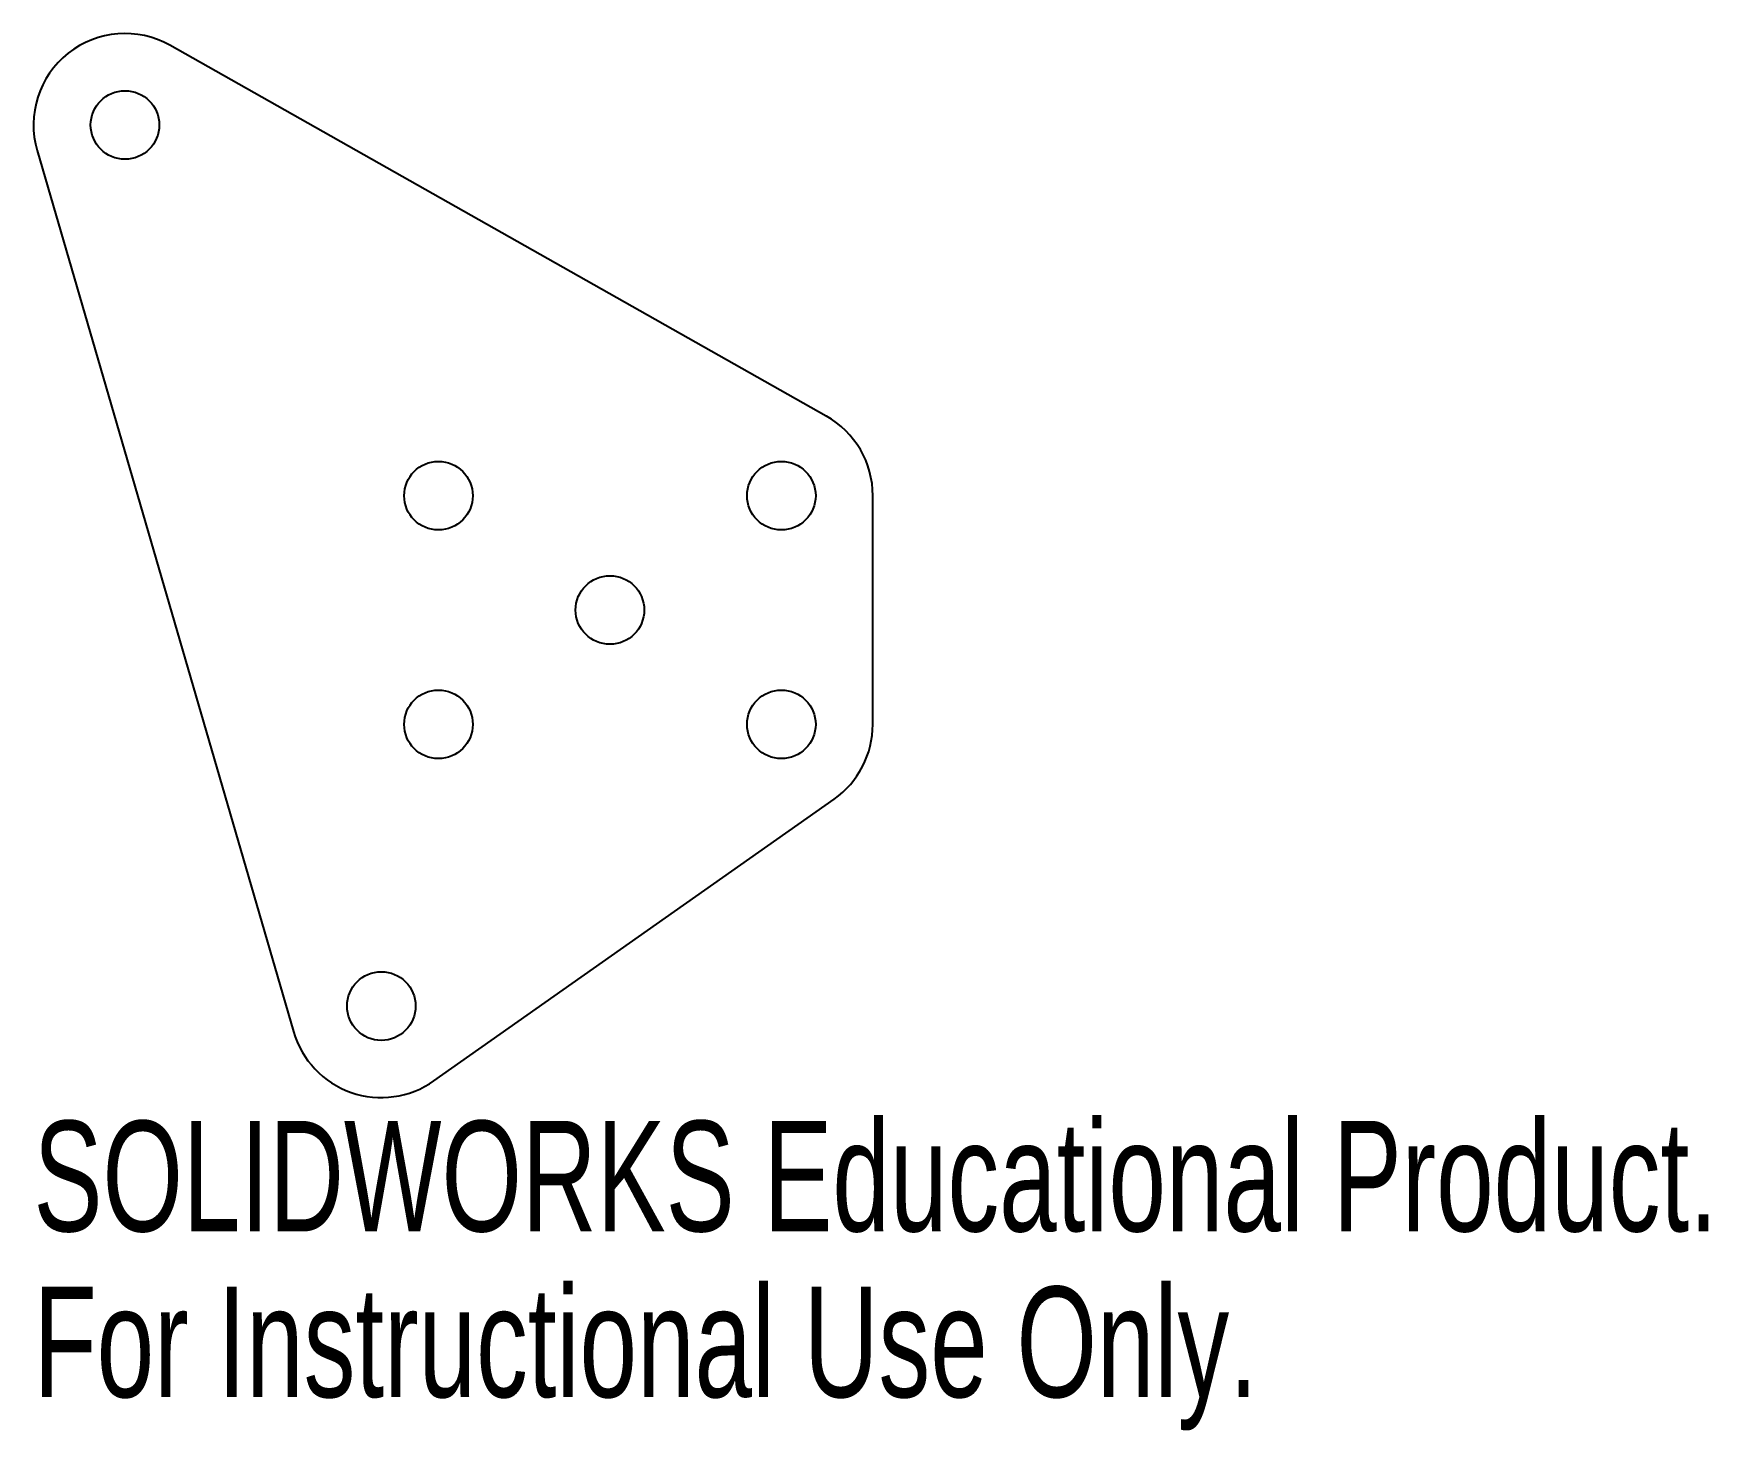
# Model space of a CAD drawing. Header units: millimetres. Extents: x -18.4 to 54.9, y -37.8 to 23.3.
import ezdxf

# ---------------------------------------------------------------- set-up
doc = ezdxf.new("R2010")
doc.units = ezdxf.units.MM
doc.styles.add('SLDTEXTSTYLE0', font='TXT', dxfattribs={"width": 0.7})

msp = doc.modelspace()

# ---------------------------------------------------------------- linework, layer by layer
at = {"color": 7, "linetype": 'Continuous', "lineweight": 25}
for p, q in [((16.323, 6.537), (-12.39, 22.75)), ((-18.197, 18.149), (-6.984, -20.384)), ((18.357, -6.946), (18.357, 3.054)), ((-0.841, -22.538), (16.659, -10.217))]:
    msp.add_line(p, q, dxfattribs=at)
for centre in [(-14.357, 19.267), (-0.643, 3.054), (14.357, 3.054), (6.857, -1.946), (-0.643, -6.946), (14.357, -6.946), (-3.143, -19.267)]:
    msp.add_circle(centre, 1.5, dxfattribs=at)
for centre, start, end in [((-14.357, 19.267), 60.54831, 196.22485), ((14.357, 3.054), 0, 60.54831), ((14.357, -6.946), 305.14666, 0), ((-3.143, -19.267), 196.22485, 305.14666)]:
    msp.add_arc(centre, 4, start, end, dxfattribs=at)

# ---------------------------------------------------------------- texts
at = {"color": 7, "linetype": 'Continuous', "char_height": 4.83362, "attachment_point": 1, "style": 'SLDTEXTSTYLE0'}
for s, insert in [('SOLIDWORKS Educational Product.', (-18.357, -24.286)), ('For Instructional Use Only.', (-18.357, -31.537))]:
    msp.add_mtext(s, dxfattribs=dict(at, insert=insert))

doc.saveas('drawing.dxf')
